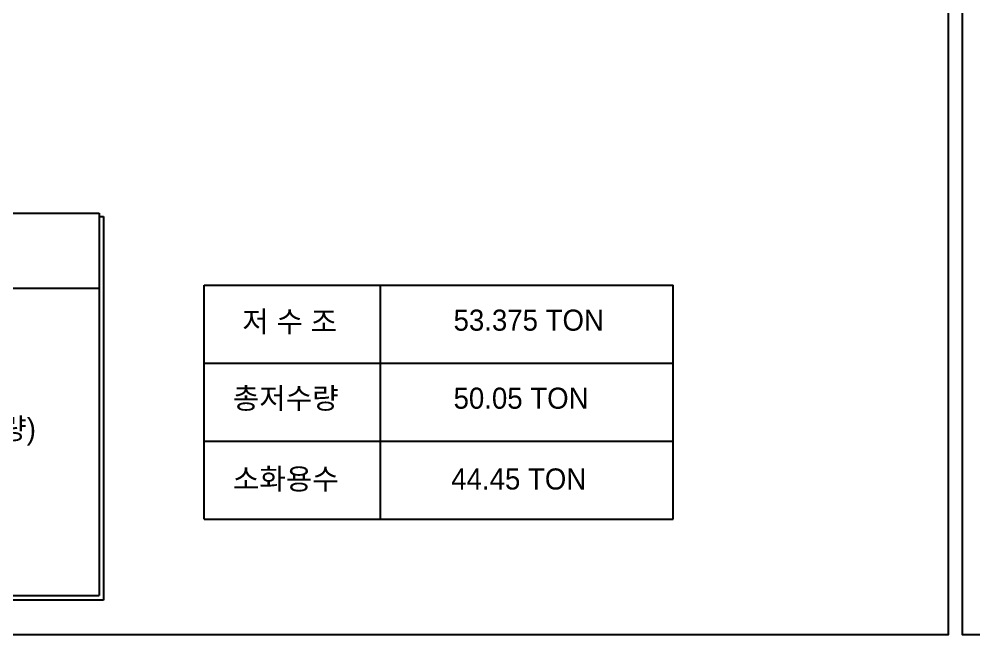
# Model space of a CAD drawing. Header units: millimetres. Extents: x 968909 to 1007504, y 395965 to 423289.
# Drawn here: x 975321 to 982111, y 395965 to 400348 of the extents above; entities that cross this region are included whole.
import ezdxf
from ezdxf.enums import TextEntityAlignment as Align

# ---------------------------------------------------------------- set-up
doc = ezdxf.new("R2010")
doc.units = ezdxf.units.MM
doc.header["$LTSCALE"] = 100
for name, color, linetype in [('1', 1, 'Continuous'), ('L3', 3, 'Continuous'), ('TEX', 3, 'Continuous')]:
    doc.layers.add(name, color=color, linetype=linetype)
doc.styles.add('돋움', font='Dotum.ttf')

msp = doc.modelspace()

# ---------------------------------------------------------------- linework, layer by layer
for p, q in [((969939.3, 398966.9, 54985.4), (975890.2, 398966.9, 54985.4)), ((969939.3, 398433.6, 54985.4), (975890.2, 398433.6, 54985.4))]:
    msp.add_line(p, q)
at = {"color": 7}
for p, q in [((976638.4, 396788.4, 54985.4), (976638.4, 398455.1, 54985.4)), ((976638.4, 398455.1, 54985.4), (979971.7, 398455.1, 54985.4)), ((977888.4, 398455.1, 54985.4), (977888.4, 396788.4, 54985.4)), ((979971.7, 396788.4, 54985.4), (979971.7, 398455.1, 54985.4)), ((976638.4, 397899.5, 54985.4), (979971.7, 397899.5, 54985.4)), ((976638.4, 397344, 54985.4), (979971.7, 397344, 54985.4)), ((976638.4, 396788.4, 54985.4), (979971.7, 396788.4, 54985.4))]:
    msp.add_line(p, q, dxfattribs=at)
at = {"elevation": 54985.4}
for points in [[(982029.1, 405545.1), (997615.4, 405545.1), (997615.4, 395965.3), (982029.1, 395965.3)], [(968909, 404443.8), (981927.4, 404443.8), (981927.4, 395965.3), (968909, 395965.3)]]:
    msp.add_lwpolyline(points, close=True, dxfattribs=at)
at = {"layer": '1'}
for p, q in [((975890.2, 398942.6, 54985.4), (975922.7, 398942.6, 54985.4)), ((975922.7, 398942.6, 54985.4), (975922.7, 396213.4, 54985.4)), ((975922.7, 396213.4, 54985.4), (969981.2, 396213.4, 54985.4))]:
    msp.add_line(p, q, dxfattribs=at)
at = {"layer": 'L3'}
for p in [(975890.2, 398966.9, 54985.4), (969939.3, 396245.9, 54985.4)]:
    msp.add_line(p, (975890.2, 396245.9, 54985.4), dxfattribs=at)

# ---------------------------------------------------------------- texts
at = {"layer": 'TEX', "style": '돋움'}
for s, p in [(' 저 수 조 ', (976854.1, 398120.8, 54985.4)), ('53.375 TON', (978410.9, 398130.7, 54985.4)), ('총저수량 ', (976841.1, 397575.2, 54985.4)), ('50.05 TON', (978410.9, 397575.2, 54985.4)), ('소화용수', (976841.1, 397000.2, 54985.4)), ('44.45 TON', (978394.5, 397000.2, 54985.4))]:
    msp.add_text(s, height=150, dxfattribs=at).set_placement(p)
msp.add_text('저수조 용량 : (7.5㎡+10㎡) X 2,540H = 44,450 LIT(유효수량)', height=150, dxfattribs=at).set_placement((970218.2, 397433.3, 54985.4), align=Align.MIDDLE_LEFT)

doc.saveas('drawing.dxf')
